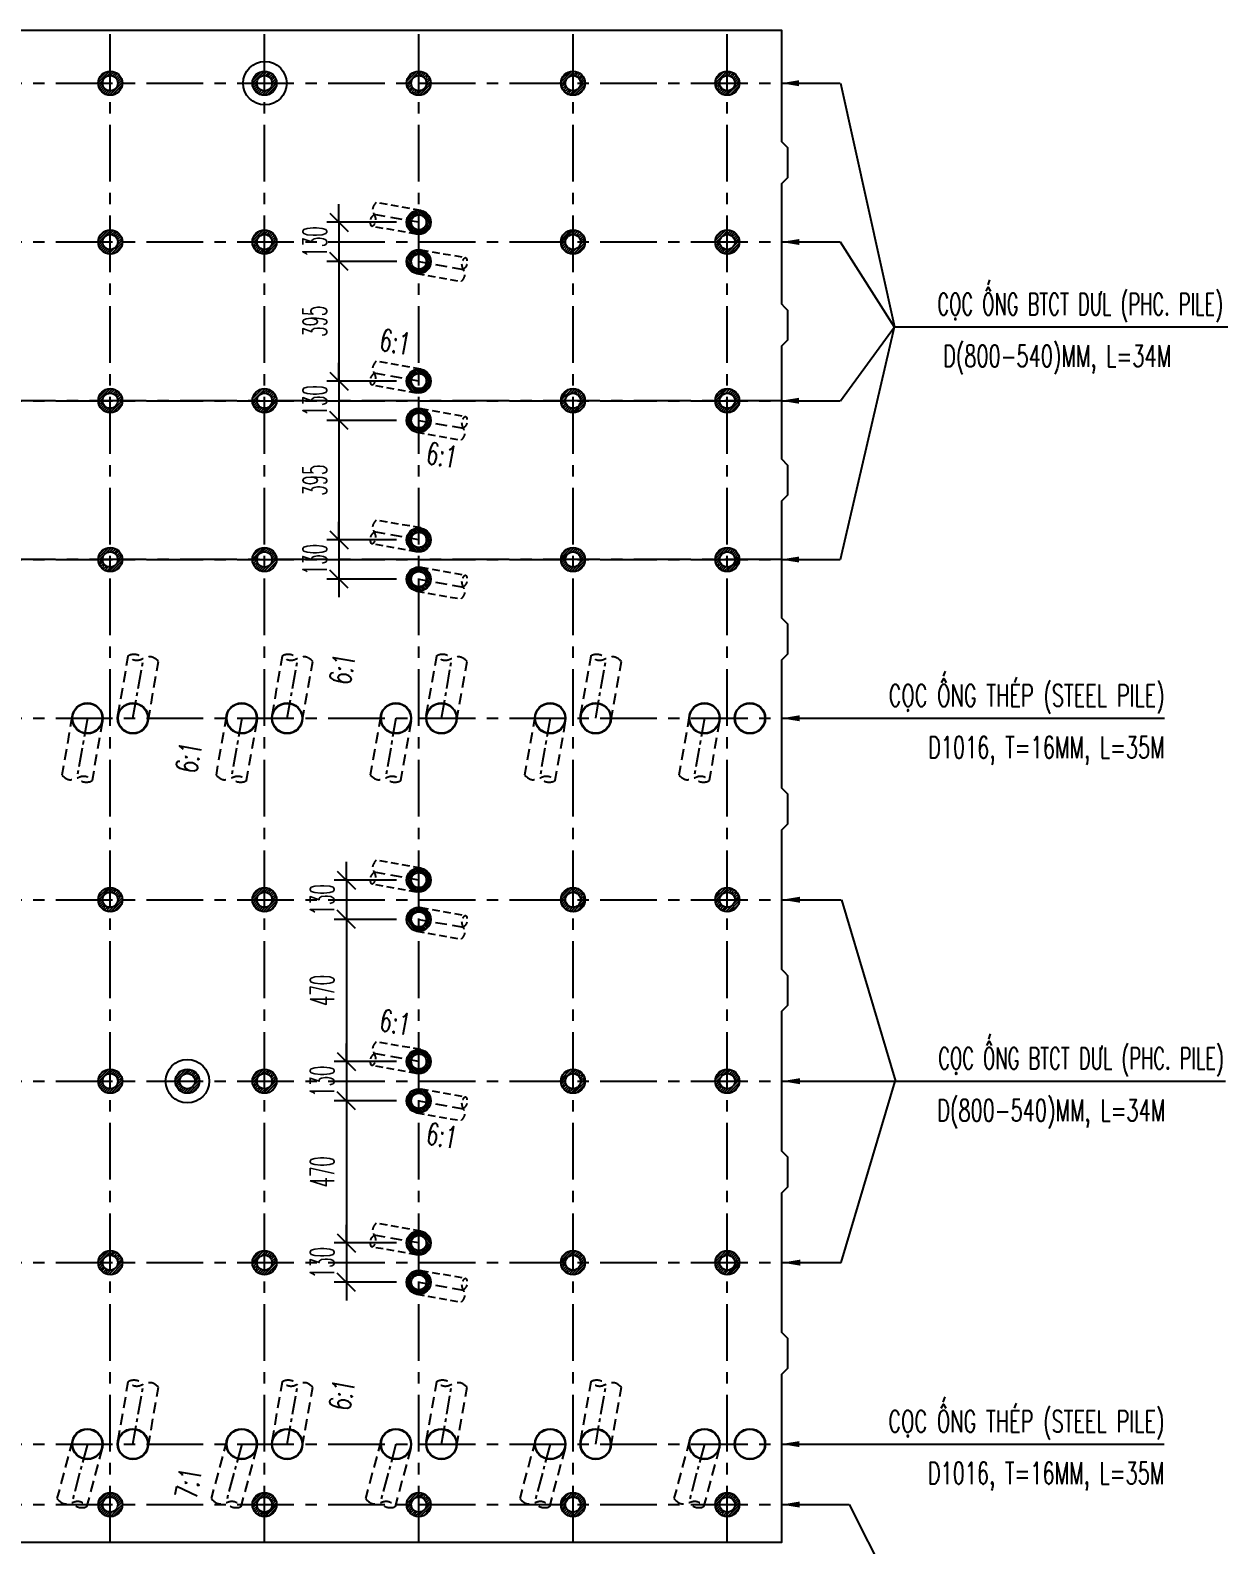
# Model space of a CAD drawing. Extents: x -687 to 941179, y -259 to 135874.
# Drawn here: x 798985 to 802944, y 112253 to 117261 of the extents above; entities that cross this region are included whole.
import ezdxf
from ezdxf.enums import TextEntityAlignment as Align

# ---------------------------------------------------------------- set-up
doc = ezdxf.new("R2010")
doc.units = 0
doc.header["$MEASUREMENT"] = 0
doc.header["$PDMODE"] = 3
doc.linetypes.add('CENTER', pattern=[2, 1.25, -0.25, 0.25, -0.25])
doc.linetypes.add('HIDDEN', pattern=[0.375, 0.25, -0.125])
doc.layers.get('0').update_dxf_attribs({"color": 6, "linetype": 'CONTINUOUS'})
doc.layers.get('DEFPOINTS').update_dxf_attribs({"linetype": 'CONTINUOUS'})
for name, color, linetype in [('Coc', 6, 'CONTINUOUS'), ('Hatch', 8, 'CONTINUOUS'), ('Khung', 1, 'CONTINUOUS'), ('Kich thuoc', 2, 'CONTINUOUS'), ('Net vang', 2, 'CONTINUOUS'), ('Text', 4, 'CONTINUOUS'), ('Tim', 8, 'CENTER')]:
    doc.layers.add(name, color=color, linetype=linetype)
doc.styles.add('Kichthuoc', font='romans.shx', dxfattribs={"width": 0.5})
doc.styles.get("Standard").update_dxf_attribs({"font": 'vnsimpleh.shx', "width": 0.65})
doc.dimstyles.new('Dim 400', dxfattribs={"dimscale": 400, "dimtxt": 0.2, "dimasz": 0.15, "dimexe": 0.1, "dimexo": 0.2, "dimgap": 0.1, "dimtad": 1, "dimdec": 0, "dimlfac": -1, "dimzin": 0, "dimdsep": 46, "dimtxsty": 'Kichthuoc', "dimblk": 'OBLIQUE', "dimcen": 0.1, "dimdle": 0.1, "dimclrd": 2, "dimclre": 2, "dimclrt": 4, "dimadec": 0, "dimazin": 0, "dimtfac": 1, "dimtdec": 0, "dimtix": 1, "dimtmove": 2, "dimatfit": 3, "dimfxl": 1, "dimtolj": 1, "dimtzin": 0, "dimarcsym": 0})
doc.dimstyles.new('Le 400', dxfattribs={"dimscale": 400, "dimtxt": 0.2, "dimasz": 0.15, "dimexe": 0.1, "dimexo": 0.2, "dimgap": 0.1, "dimtad": 1, "dimdec": 0, "dimzin": 0, "dimdsep": 46, "dimtxsty": 'Kichthuoc', "dimblk": 'ARCHTICK', "dimcen": 0, "dimdle": 0.1, "dimclrd": 4, "dimclre": 4, "dimclrt": 256, "dimadec": 0, "dimazin": 0, "dimtfac": 1, "dimtdec": 0, "dimtix": 1, "dimtmove": 2, "dimatfit": 3, "dimfxl": 1, "dimtolj": 1, "dimtzin": 0, "dimarcsym": 0})

# ---------------------------------------------------------------- blocks, each defined once
blk = doc.blocks.new('_Oblique')
at = {"color": 0, "linetype": 'ByBlock', "lineweight": -2}
blk.add_line((-0.5, -0.5), (0.5, 0.5), dxfattribs=at)
blk = doc.blocks.new('*D423')
at = {"layer": 'DEFPOINTS', "color": 0}
for p in [(793970.2, 112261.1), (801468.2, 112261.1), (801468.2, 111614.5)]:
    blk.add_point(p, dxfattribs=at)
at = {"layer": 'Kich thuoc', "color": 2, "lineweight": -2}
for p, q in [((793970.2, 112181.1), (793970.2, 111574.5)), ((801468.2, 112181.1), (801468.2, 111574.5)), ((793930.2, 111614.5), (801508.2, 111614.5))]:
    blk.add_line(p, q, dxfattribs=at)
at = {"layer": 'Kich thuoc', "color": 2, "lineweight": -2, "xscale": 60, "yscale": 60, "zscale": 60, "rotation": 180}
blk.add_blockref('_Oblique', (793970.2, 111614.5), dxfattribs=at)
at = {"layer": 'Kich thuoc', "color": 2, "lineweight": -2, "xscale": 60, "yscale": 60, "zscale": 60}
blk.add_blockref('_Oblique', (801468.2, 111614.5), dxfattribs=at)
at = {"layer": 'Kich thuoc', "color": 4, "insert": (797719.2, 111694.5), "char_height": 80, "attachment_point": 5, "style": 'Kichthuoc'}
blk.add_mtext('\\A1;7498', dxfattribs=at)
blk = doc.blocks.new('*D424')
at = {"layer": 'DEFPOINTS', "color": 0}
for p in [(799249.2, 112261.1), (799759.2, 112261.1), (799759.2, 111864.5)]:
    blk.add_point(p, dxfattribs=at)
at = {"layer": 'Kich thuoc', "color": 2, "lineweight": -2}
for p, q in [((799249.2, 112181.1), (799249.2, 111824.5)), ((799759.2, 112181.1), (799759.2, 111824.5)), ((799209.2, 111864.5), (799799.2, 111864.5))]:
    blk.add_line(p, q, dxfattribs=at)
at = {"layer": 'Kich thuoc', "color": 2, "lineweight": -2, "xscale": 60, "yscale": 60, "zscale": 60, "rotation": 180}
blk.add_blockref('_Oblique', (799249.2, 111864.5), dxfattribs=at)
at = {"layer": 'Kich thuoc', "color": 2, "lineweight": -2, "xscale": 60, "yscale": 60, "zscale": 60}
blk.add_blockref('_Oblique', (799759.2, 111864.5), dxfattribs=at)
at = {"layer": 'Kich thuoc', "color": 4, "insert": (799504.2, 111944.5), "char_height": 80, "attachment_point": 5, "style": 'Kichthuoc'}
blk.add_mtext('\\A1;510', dxfattribs=at)
blk = doc.blocks.new('*D425')
at = {"layer": 'DEFPOINTS', "color": 0}
for p in [(799759.2, 112261.1), (800269.2, 112261.1), (800269.2, 111864.5)]:
    blk.add_point(p, dxfattribs=at)
at = {"layer": 'Kich thuoc', "color": 2, "lineweight": -2}
for p, q in [((799759.2, 112181.1), (799759.2, 111824.5)), ((800269.2, 112181.1), (800269.2, 111824.5)), ((799719.2, 111864.5), (800309.2, 111864.5))]:
    blk.add_line(p, q, dxfattribs=at)
at = {"layer": 'Kich thuoc', "color": 2, "lineweight": -2, "xscale": 60, "yscale": 60, "zscale": 60, "rotation": 180}
blk.add_blockref('_Oblique', (799759.2, 111864.5), dxfattribs=at)
at = {"layer": 'Kich thuoc', "color": 2, "lineweight": -2, "xscale": 60, "yscale": 60, "zscale": 60}
blk.add_blockref('_Oblique', (800269.2, 111864.5), dxfattribs=at)
at = {"layer": 'Kich thuoc', "color": 4, "insert": (800014.2, 111944.5), "char_height": 80, "attachment_point": 5, "style": 'Kichthuoc'}
blk.add_mtext('\\A1;510', dxfattribs=at)
blk = doc.blocks.new('*D426')
at = {"layer": 'DEFPOINTS', "color": 0}
for p in [(800269.2, 112261.1), (800779.2, 112261.1), (800779.2, 111864.5)]:
    blk.add_point(p, dxfattribs=at)
at = {"layer": 'Kich thuoc', "color": 2, "lineweight": -2}
for p, q in [((800269.2, 112181.1), (800269.2, 111824.5)), ((800779.2, 112181.1), (800779.2, 111824.5)), ((800229.2, 111864.5), (800819.2, 111864.5))]:
    blk.add_line(p, q, dxfattribs=at)
at = {"layer": 'Kich thuoc', "color": 2, "lineweight": -2, "xscale": 60, "yscale": 60, "zscale": 60, "rotation": 180}
blk.add_blockref('_Oblique', (800269.2, 111864.5), dxfattribs=at)
at = {"layer": 'Kich thuoc', "color": 2, "lineweight": -2, "xscale": 60, "yscale": 60, "zscale": 60}
blk.add_blockref('_Oblique', (800779.2, 111864.5), dxfattribs=at)
at = {"layer": 'Kich thuoc', "color": 4, "insert": (800524.2, 111944.5), "char_height": 80, "attachment_point": 5, "style": 'Kichthuoc'}
blk.add_mtext('\\A1;510', dxfattribs=at)
blk = doc.blocks.new('*D427')
at = {"layer": 'DEFPOINTS', "color": 0}
for p in [(800779.2, 112261.1), (801289.2, 112261.1), (801289.2, 111864.5)]:
    blk.add_point(p, dxfattribs=at)
at = {"layer": 'Kich thuoc', "color": 2, "lineweight": -2}
for p, q in [((800779.2, 112181.1), (800779.2, 111824.5)), ((801289.2, 112181.1), (801289.2, 111824.5)), ((800739.2, 111864.5), (801329.2, 111864.5))]:
    blk.add_line(p, q, dxfattribs=at)
at = {"layer": 'Kich thuoc', "color": 2, "lineweight": -2, "xscale": 60, "yscale": 60, "zscale": 60, "rotation": 180}
blk.add_blockref('_Oblique', (800779.2, 111864.5), dxfattribs=at)
at = {"layer": 'Kich thuoc', "color": 2, "lineweight": -2, "xscale": 60, "yscale": 60, "zscale": 60}
blk.add_blockref('_Oblique', (801289.2, 111864.5), dxfattribs=at)
at = {"layer": 'Kich thuoc', "color": 4, "insert": (801034.2, 111944.5), "char_height": 80, "attachment_point": 5, "style": 'Kichthuoc'}
blk.add_mtext('\\A1;510', dxfattribs=at)
blk = doc.blocks.new('*D428')
at = {"layer": 'DEFPOINTS', "color": 0}
for p in [(801289.2, 112261.1), (801468.2, 112261.1), (801468.2, 111864.5)]:
    blk.add_point(p, dxfattribs=at)
at = {"layer": 'Kich thuoc', "color": 2, "lineweight": -2}
for p, q in [((801289.2, 112181.1), (801289.2, 111824.5)), ((801468.2, 112181.1), (801468.2, 111824.5)), ((801249.2, 111864.5), (801508.2, 111864.5))]:
    blk.add_line(p, q, dxfattribs=at)
at = {"layer": 'Kich thuoc', "color": 2, "lineweight": -2, "xscale": 60, "yscale": 60, "zscale": 60, "rotation": 180}
blk.add_blockref('_Oblique', (801289.2, 111864.5), dxfattribs=at)
at = {"layer": 'Kich thuoc', "color": 2, "lineweight": -2, "xscale": 60, "yscale": 60, "zscale": 60}
blk.add_blockref('_Oblique', (801468.2, 111864.5), dxfattribs=at)
at = {"layer": 'Kich thuoc', "color": 4, "insert": (801378.7, 111944.5), "char_height": 80, "attachment_point": 5, "style": 'Kichthuoc'}
blk.add_mtext('\\A1;179', dxfattribs=at)
blk = doc.blocks.new('*D429')
at = {"layer": 'DEFPOINTS', "color": 0}
for p in [(798739.2, 112261.1), (799249.2, 112261.1), (799249.2, 111864.5)]:
    blk.add_point(p, dxfattribs=at)
at = {"layer": 'Kich thuoc', "color": 2, "lineweight": -2}
for p, q in [((798739.2, 112181.1), (798739.2, 111824.5)), ((799249.2, 112181.1), (799249.2, 111824.5)), ((798699.2, 111864.5), (799289.2, 111864.5))]:
    blk.add_line(p, q, dxfattribs=at)
at = {"layer": 'Kich thuoc', "color": 2, "lineweight": -2, "xscale": 60, "yscale": 60, "zscale": 60, "rotation": 180}
blk.add_blockref('_Oblique', (798739.2, 111864.5), dxfattribs=at)
at = {"layer": 'Kich thuoc', "color": 2, "lineweight": -2, "xscale": 60, "yscale": 60, "zscale": 60}
blk.add_blockref('_Oblique', (799249.2, 111864.5), dxfattribs=at)
at = {"layer": 'Kich thuoc', "color": 4, "insert": (798994.2, 111944.5), "char_height": 80, "attachment_point": 5, "style": 'Kichthuoc'}
blk.add_mtext('\\A1;510', dxfattribs=at)
blk = doc.blocks.new('Coc ong D800')
at = {"layer": 'Hatch'}
h = blk.add_hatch(dxfattribs=at)
h.set_pattern_fill('ANSI31', color=256, scale=50, style=0)
h.set_pattern_definition([(45, (-821332.725, -122845.077), (-4.419417382, 4.419417382), [])])
h.paths.add_polyline_path([(-40, 0, 1), (40, 0, 1)])
h.paths.add_polyline_path([(25, 0, -1), (-25, 0, -1)], flags=16)
at = {"layer": 'Coc'}
blk.add_circle((0, 0), 40, dxfattribs=at)
at = {"layer": 'Net vang'}
blk.add_circle((0, 0), 25, dxfattribs=at)
blk = doc.blocks.new('_ArchTick')
at = {"color": 0, "linetype": 'ByBlock', "const_width": 0.15}
blk.add_lwpolyline([(-0.5, -0.5), (0.5, 0.5)], dxfattribs=at)
blk = doc.blocks.new('Coc thep D1000 xien')
at = {"layer": 'Coc', "color": 181, "linetype": 'HIDDEN', "ltscale": 150}
for p, q in [((-50, 8.8), (-84.8, -188.1)), ((50, -8.8), (15.3, -205.8))]:
    blk.add_line(p, q, dxfattribs=at)
at = {"layer": 'Coc'}
blk.add_circle((0, 0), 50.8, dxfattribs=at)
at = {"layer": 'Coc', "color": 7}
blk.add_circle((0, 0), 49.2, dxfattribs=at)
at = {"layer": 'Coc', "color": 181, "linetype": 'HIDDEN', "ltscale": 150}
blk.add_open_spline([(-84.8, -188.1), (-77.3, -194.7), (-62.4, -207.7), (-33.2, -197.3), (-10.4, -185.6), (29.2, -208.2), (-15.5, -216), (-27.9, -203.4), (-34.2, -197)], degree=3, knots=[0, 0, 0, 0, 27.628937, 55.257873, 82.88681, 109.579338, 136.271866, 163.900803, 163.900803, 163.900803, 163.900803], dxfattribs=at)
at = {"layer": 'Tim', "ltscale": 50}
blk.add_line((0, 0), (-34.7, -197), dxfattribs=at)
blk = doc.blocks.new('*D646')
at = {"layer": 'DEFPOINTS', "color": 0}
for p in [(800275.5, 116626.1), (800005.4, 116496.4), (800277.2, 116496.4)]:
    blk.add_point(p, dxfattribs=at)
at = {"layer": 'Kich thuoc', "color": 2, "lineweight": -2}
for p, q in [((800005.4, 116626.1), (800005.4, 116686.1)), ((800195.5, 116626.1), (799965.4, 116626.1)), ((800005.4, 116626.1), (800005.4, 116496.4)), ((800197.2, 116496.4), (799965.4, 116496.4)), ((800005.4, 116496.4), (800005.4, 116436.4))]:
    blk.add_line(p, q, dxfattribs=at)
at = {"layer": 'Kich thuoc', "color": 2, "lineweight": -2, "xscale": 60, "yscale": 60, "zscale": 60}
for p, rotation in [((800005.4, 116626.1), 270), ((800005.4, 116496.4), 90)]:
    blk.add_blockref('_Oblique', p, dxfattribs=dict(at, rotation=rotation))
at = {"layer": 'Kich thuoc', "color": 4, "insert": (799925.4, 116561.3), "char_height": 80, "attachment_point": 5, "rotation": 90, "style": 'Kichthuoc'}
blk.add_mtext('\\A1;130', dxfattribs=at)
blk = doc.blocks.new('*D647')
at = {"layer": 'DEFPOINTS', "color": 0}
for p in [(800277.2, 116496.4), (800005.4, 116101.1), (800275.5, 116101.1)]:
    blk.add_point(p, dxfattribs=at)
at = {"layer": 'Kich thuoc', "color": 2, "lineweight": -2}
for p, q in [((800005.4, 116536.4), (800005.4, 116061.1)), ((800197.2, 116496.4), (799965.4, 116496.4)), ((800195.5, 116101.1), (799965.4, 116101.1))]:
    blk.add_line(p, q, dxfattribs=at)
at = {"layer": 'Kich thuoc', "color": 2, "lineweight": -2, "xscale": 60, "yscale": 60, "zscale": 60}
for p, rotation in [((800005.4, 116496.4), 90), ((800005.4, 116101.1), 270)]:
    blk.add_blockref('_Oblique', p, dxfattribs=dict(at, rotation=rotation))
at = {"layer": 'Kich thuoc', "color": 4, "insert": (799925.4, 116298.8), "char_height": 80, "attachment_point": 5, "rotation": 90, "style": 'Kichthuoc'}
blk.add_mtext('\\A1;395', dxfattribs=at)
blk = doc.blocks.new('*D648')
at = {"layer": 'DEFPOINTS', "color": 0}
for p in [(800275.5, 116101.1), (800005.4, 115971.1), (800275.5, 115971.1)]:
    blk.add_point(p, dxfattribs=at)
at = {"layer": 'Kich thuoc', "color": 2, "lineweight": -2}
for p, q in [((800005.4, 116101.1), (800005.4, 116161.1)), ((800195.5, 116101.1), (799965.4, 116101.1)), ((800005.4, 116101.1), (800005.4, 115971.1)), ((800195.5, 115971.1), (799965.4, 115971.1)), ((800005.4, 115971.1), (800005.4, 115911.1))]:
    blk.add_line(p, q, dxfattribs=at)
at = {"layer": 'Kich thuoc', "color": 2, "lineweight": -2, "xscale": 60, "yscale": 60, "zscale": 60}
for p, rotation in [((800005.4, 116101.1), 270), ((800005.4, 115971.1), 90)]:
    blk.add_blockref('_Oblique', p, dxfattribs=dict(at, rotation=rotation))
at = {"layer": 'Kich thuoc', "color": 4, "insert": (799925.4, 116036.1), "char_height": 80, "attachment_point": 5, "rotation": 90, "style": 'Kichthuoc'}
blk.add_mtext('\\A1;130', dxfattribs=at)
blk = doc.blocks.new('*D649')
at = {"layer": 'DEFPOINTS', "color": 0}
for p in [(800275.5, 115971.1), (800005.4, 115576.1), (800275.5, 115576.1)]:
    blk.add_point(p, dxfattribs=at)
at = {"layer": 'Kich thuoc', "color": 2, "lineweight": -2}
for p, q in [((800005.4, 116011.1), (800005.4, 115536.1)), ((800195.5, 115971.1), (799965.4, 115971.1)), ((800195.5, 115576.1), (799965.4, 115576.1))]:
    blk.add_line(p, q, dxfattribs=at)
at = {"layer": 'Kich thuoc', "color": 2, "lineweight": -2, "xscale": 60, "yscale": 60, "zscale": 60}
for p, rotation in [((800005.4, 115971.1), 90), ((800005.4, 115576.1), 270)]:
    blk.add_blockref('_Oblique', p, dxfattribs=dict(at, rotation=rotation))
at = {"layer": 'Kich thuoc', "color": 4, "insert": (799925.4, 115773.6), "char_height": 80, "attachment_point": 5, "rotation": 90, "style": 'Kichthuoc'}
blk.add_mtext('\\A1;395', dxfattribs=at)
blk = doc.blocks.new('*D650')
at = {"layer": 'DEFPOINTS', "color": 0}
for p in [(800275.5, 115576.1), (800005.4, 115446.1), (800275.5, 115446.1)]:
    blk.add_point(p, dxfattribs=at)
at = {"layer": 'Kich thuoc', "color": 2, "lineweight": -2}
for p, q in [((800005.4, 115576.1), (800005.4, 115636.1)), ((800195.5, 115576.1), (799965.4, 115576.1)), ((800005.4, 115576.1), (800005.4, 115446.1)), ((800195.5, 115446.1), (799965.4, 115446.1)), ((800005.4, 115446.1), (800005.4, 115386.1))]:
    blk.add_line(p, q, dxfattribs=at)
at = {"layer": 'Kich thuoc', "color": 2, "lineweight": -2, "xscale": 60, "yscale": 60, "zscale": 60}
for p, rotation in [((800005.4, 115576.1), 270), ((800005.4, 115446.1), 90)]:
    blk.add_blockref('_Oblique', p, dxfattribs=dict(at, rotation=rotation))
at = {"layer": 'Kich thuoc', "color": 4, "insert": (799925.4, 115511.1), "char_height": 80, "attachment_point": 5, "rotation": 90, "style": 'Kichthuoc'}
blk.add_mtext('\\A1;130', dxfattribs=at)
blk = doc.blocks.new('*D651')
at = {"layer": 'DEFPOINTS', "color": 0}
for p in [(800275.5, 114451.1), (800029.9, 114321.1), (800275.5, 114321.1)]:
    blk.add_point(p, dxfattribs=at)
at = {"layer": 'Kich thuoc', "color": 2, "lineweight": -2}
for p, q in [((800029.9, 114451.1), (800029.9, 114511.1)), ((800195.5, 114451.1), (799989.9, 114451.1)), ((800029.9, 114451.1), (800029.9, 114321.1)), ((800195.5, 114321.1), (799989.9, 114321.1)), ((800029.9, 114321.1), (800029.9, 114261.1))]:
    blk.add_line(p, q, dxfattribs=at)
at = {"layer": 'Kich thuoc', "color": 2, "lineweight": -2, "xscale": 60, "yscale": 60, "zscale": 60}
for p, rotation in [((800029.9, 114451.1), 270), ((800029.9, 114321.1), 90)]:
    blk.add_blockref('_Oblique', p, dxfattribs=dict(at, rotation=rotation))
at = {"layer": 'Kich thuoc', "color": 4, "insert": (799949.9, 114386.1), "char_height": 80, "attachment_point": 5, "rotation": 90, "style": 'Kichthuoc'}
blk.add_mtext('\\A1;130', dxfattribs=at)
blk = doc.blocks.new('*D652')
at = {"layer": 'DEFPOINTS', "color": 0}
for p in [(800275.5, 114321.1), (800029.9, 113851.1), (800275.5, 113851.1)]:
    blk.add_point(p, dxfattribs=at)
at = {"layer": 'Kich thuoc', "color": 2, "lineweight": -2}
for p, q in [((800029.9, 114361.1), (800029.9, 113811.1)), ((800195.5, 114321.1), (799989.9, 114321.1)), ((800195.5, 113851.1), (799989.9, 113851.1))]:
    blk.add_line(p, q, dxfattribs=at)
at = {"layer": 'Kich thuoc', "color": 2, "lineweight": -2, "xscale": 60, "yscale": 60, "zscale": 60}
for p, rotation in [((800029.9, 114321.1), 90), ((800029.9, 113851.1), 270)]:
    blk.add_blockref('_Oblique', p, dxfattribs=dict(at, rotation=rotation))
at = {"layer": 'Kich thuoc', "color": 4, "insert": (799949.9, 114086.1), "char_height": 80, "attachment_point": 5, "rotation": 90, "style": 'Kichthuoc'}
blk.add_mtext('\\A1;470', dxfattribs=at)
blk = doc.blocks.new('*D653')
at = {"layer": 'DEFPOINTS', "color": 0}
for p in [(800275.5, 113851.1), (800029.9, 113721.1), (800275.5, 113721.1)]:
    blk.add_point(p, dxfattribs=at)
at = {"layer": 'Kich thuoc', "color": 2, "lineweight": -2}
for p, q in [((800029.9, 113851.1), (800029.9, 113911.1)), ((800195.5, 113851.1), (799989.9, 113851.1)), ((800029.9, 113851.1), (800029.9, 113721.1)), ((800195.5, 113721.1), (799989.9, 113721.1)), ((800029.9, 113721.1), (800029.9, 113661.1))]:
    blk.add_line(p, q, dxfattribs=at)
at = {"layer": 'Kich thuoc', "color": 2, "lineweight": -2, "xscale": 60, "yscale": 60, "zscale": 60}
for p, rotation in [((800029.9, 113851.1), 270), ((800029.9, 113721.1), 90)]:
    blk.add_blockref('_Oblique', p, dxfattribs=dict(at, rotation=rotation))
at = {"layer": 'Kich thuoc', "color": 4, "insert": (799949.9, 113786.1), "char_height": 80, "attachment_point": 5, "rotation": 90, "style": 'Kichthuoc'}
blk.add_mtext('\\A1;130', dxfattribs=at)
blk = doc.blocks.new('*D654')
at = {"layer": 'DEFPOINTS', "color": 0}
for p in [(800275.5, 113721.1), (800029.9, 113251.1), (800275.5, 113251.1)]:
    blk.add_point(p, dxfattribs=at)
at = {"layer": 'Kich thuoc', "color": 2, "lineweight": -2}
for p, q in [((800029.9, 113761.1), (800029.9, 113211.1)), ((800195.5, 113721.1), (799989.9, 113721.1)), ((800195.5, 113251.1), (799989.9, 113251.1))]:
    blk.add_line(p, q, dxfattribs=at)
at = {"layer": 'Kich thuoc', "color": 2, "lineweight": -2, "xscale": 60, "yscale": 60, "zscale": 60}
for p, rotation in [((800029.9, 113721.1), 90), ((800029.9, 113251.1), 270)]:
    blk.add_blockref('_Oblique', p, dxfattribs=dict(at, rotation=rotation))
at = {"layer": 'Kich thuoc', "color": 4, "insert": (799949.9, 113486.1), "char_height": 80, "attachment_point": 5, "rotation": 90, "style": 'Kichthuoc'}
blk.add_mtext('\\A1;470', dxfattribs=at)
blk = doc.blocks.new('*D655')
at = {"layer": 'DEFPOINTS', "color": 0}
for p in [(800275.5, 113251.1), (800029.9, 113121.1), (800275.5, 113121.1)]:
    blk.add_point(p, dxfattribs=at)
at = {"layer": 'Kich thuoc', "color": 2, "lineweight": -2}
for p, q in [((800029.9, 113251.1), (800029.9, 113311.1)), ((800195.5, 113251.1), (799989.9, 113251.1)), ((800029.9, 113251.1), (800029.9, 113121.1)), ((800195.5, 113121.1), (799989.9, 113121.1)), ((800029.9, 113121.1), (800029.9, 113061.1))]:
    blk.add_line(p, q, dxfattribs=at)
at = {"layer": 'Kich thuoc', "color": 2, "lineweight": -2, "xscale": 60, "yscale": 60, "zscale": 60}
for p, rotation in [((800029.9, 113251.1), 270), ((800029.9, 113121.1), 90)]:
    blk.add_blockref('_Oblique', p, dxfattribs=dict(at, rotation=rotation))
at = {"layer": 'Kich thuoc', "color": 4, "insert": (799949.9, 113186.1), "char_height": 80, "attachment_point": 5, "rotation": 90, "style": 'Kichthuoc'}
blk.add_mtext('\\A1;130', dxfattribs=at)
blk = doc.blocks.new('Coc ong D800 xien')
at = {"layer": 'Coc', "color": 181, "linetype": 'HIDDEN', "ltscale": 100}
for p, q in [((-40, 0), (-40, -150)), ((40, 0), (40, -150))]:
    blk.add_line(p, q, dxfattribs=at)
blk.add_open_spline([(-40, -150), (-33.3, -154), (-20, -162.1), (1.2, -150), (17.3, -137.9), (51.1, -150), (17.5, -162.1), (6.2, -154.1), (0.4, -150)], degree=3, knots=[0, 0, 0, 0, 21.755068, 43.510137, 65.265205, 86.282944, 107.300682, 129.055751, 129.055751, 129.055751, 129.055751], dxfattribs=at)
at = {"layer": 'Tim', "linetype": 'HIDDEN', "ltscale": 150}
blk.add_line((0, 0), (0, -150), dxfattribs=at)
at = {"layer": 'Coc'}
blk.add_blockref('Coc ong D800', (0, 0), dxfattribs=at)

msp = doc.modelspace()

# ---------------------------------------------------------------- linework, layer by layer
at = {"layer": 'Coc'}
for centre in [(801364.2, 114986.1), (801364.2, 114986.1), (801364.2, 112586.1)]:
    msp.add_circle(centre, 50.8, dxfattribs=at)
at = {"layer": 'Khung'}
msp.add_lwpolyline([(793970.2, 117261.1), (801468.2, 117261.1), (801468.2, 116893.6), (801488.2, 116873.6), (801488.2, 116773.6), (801468.2, 116753.6), (801468.2, 116356.1), (801478.2, 116346.1), (801488.2, 116336.1), (801488.2, 116236.1), (801478.2, 116226.1), (801468.2, 116216.1), (801468.2, 115843.6), (801488.2, 115823.6), (801488.2, 115723.6), (801468.2, 115703.6), (801468.2, 115318.6), (801478.2, 115308.6), (801488.2, 115298.6), (801488.2, 115198.6), (801478.2, 115188.6), (801468.2, 115178.6), (801468.2, 114756.1), (801488.2, 114736.1), (801488.2, 114636.1), (801468.2, 114616.1), (801468.2, 114156.1), (801478.2, 114146.1), (801488.2, 114136.1), (801488.2, 114036.1), (801478.2, 114026.1), (801468.2, 114016.1), (801468.2, 113556.1), (801488.2, 113536.1), (801488.2, 113436.1), (801468.2, 113416.1), (801468.2, 113356.1), (801468.2, 113356.1), (801468.2, 113356.1), (801468.2, 113256.1), (801468.2, 113216.1), (801468.2, 113216.1), (801468.2, 112956.1), (801488.2, 112936.1), (801488.2, 112836.1), (801468.2, 112816.1), (801468.2, 112261.1), (793970.2, 112261.1)], dxfattribs=at)
at = {"layer": 'Kich thuoc'}
msp.add_line((801841.1, 116280.1), (802943.7, 116280.1), dxfattribs=at)
at = {"layer": 'Net vang'}
for p, q in [((801663.8, 117086.1), (801842.1, 116280.1)), ((801663.8, 116036.1), (801842.1, 116280.1)), ((801663.8, 115511.1), (801842.1, 116280.1)), ((801666.8, 114386.1), (801845.1, 113786.1)), ((801666.8, 113786.1), (801845.1, 113786.1))]:
    msp.add_line(p, q, dxfattribs=at)
for centre, radius in [((799760.7, 117086.1), 71.9), ((801364.2, 114986.1), 49.2), ((799504.2, 113786.1), 71.9), ((801364.2, 112586.1), 49.2)]:
    msp.add_circle(centre, radius, dxfattribs=at)
at = {"layer": 'Tim', "ltscale": 150}
for p, q in [((799249.2, 112261.1), (799249.2, 117261.1)), ((799759.2, 112261.1), (799759.2, 117261.1)), ((800269.2, 112261.1), (800269.2, 117261.1)), ((800779.2, 112261.1), (800779.2, 117261.1)), ((801289.2, 112261.1), (801289.2, 117261.1)), ((793969.2, 117086.1), (801468.2, 117086.1)), ((793969.2, 116561.1), (801468.2, 116561.1)), ((793969.2, 116036.1), (801468.2, 116036.1)), ((801468.2, 116036.1), (793969.2, 116036.1)), ((793969.2, 115511.1), (801468.2, 115511.1)), ((801468.2, 115511.1), (793969.2, 115511.1)), ((793969.2, 114986.1), (801469.2, 114986.1)), ((793969.2, 114386.1), (801469.2, 114386.1)), ((793969.2, 113786.1), (801468.2, 113786.1)), ((793969.2, 113186.1), (801468.2, 113186.1)), ((793969.2, 112586.1), (801468.2, 112586.1)), ((793969.2, 112386.1), (801469.2, 112386.1))]:
    msp.add_line(p, q, dxfattribs=at)

# ---------------------------------------------------------------- block references
at = {"layer": 'Coc'}
for name, p in [('Coc ong D800', (799249.2, 117086.1)), ('Coc ong D800', (799759.2, 117086.1)), ('Coc ong D800', (800269.2, 117086.1)), ('Coc ong D800', (800779.2, 117086.1)), ('Coc ong D800', (801289.2, 117086.1)), ('Coc ong D800', (799249.2, 116561.1)), ('Coc ong D800', (799759.2, 116561.1)), ('Coc ong D800', (800779.2, 116561.1)), ('Coc ong D800', (801289.2, 116561.1)), ('Coc ong D800', (799249.2, 116036.1)), ('Coc ong D800', (799759.2, 116036.1)), ('Coc ong D800', (800779.2, 116036.1)), ('Coc ong D800', (801289.2, 116036.1)), ('Coc ong D800', (799249.2, 115511.1)), ('Coc ong D800', (799759.2, 115511.1)), ('Coc ong D800', (800779.2, 115511.1)), ('Coc ong D800', (801289.2, 115511.1)), ('Coc thep D1000 xien', (799173.7, 114986.1)), ('Coc thep D1000 xien', (799683.7, 114986.1)), ('Coc thep D1000 xien', (800193.7, 114986.1)), ('Coc thep D1000 xien', (800703.7, 114986.1)), ('Coc thep D1000 xien', (801213.7, 114986.1)), ('Coc ong D800', (799249.2, 114386.1)), ('Coc ong D800', (799759.2, 114386.1)), ('Coc ong D800', (800779.2, 114386.1)), ('Coc ong D800', (801289.2, 114386.1)), ('Coc ong D800', (799249.2, 113786.1)), ('Coc ong D800', (799504.2, 113786.1)), ('Coc ong D800', (799759.2, 113786.1)), ('Coc ong D800', (800779.2, 113786.1)), ('Coc ong D800', (801289.2, 113786.1)), ('Coc ong D800', (799249.2, 113186.1)), ('Coc ong D800', (799759.2, 113186.1)), ('Coc ong D800', (800779.2, 113186.1)), ('Coc ong D800', (801289.2, 113186.1)), ('Coc ong D800', (799249.2, 112386.1)), ('Coc ong D800', (799759.2, 112386.1)), ('Coc ong D800', (800269.2, 112386.1)), ('Coc ong D800', (800779.2, 112386.1)), ('Coc ong D800', (801289.2, 112386.1))]:
    msp.add_blockref(name, p, dxfattribs=at)
for name, p, rotation in [('Coc ong D800 xien', (800269.2, 116626.1), 260.0000000012119), ('Coc ong D800 xien', (800269.2, 116496.1), 80.00000000121186), ('Coc ong D800 xien', (800269.2, 116101.1), 260.0000000012119), ('Coc ong D800 xien', (800269.2, 115971.1), 80.00000000121186), ('Coc ong D800 xien', (800269.2, 115576.1), 260.0000000012119), ('Coc ong D800 xien', (800269.2, 115446.1), 80.00000000121186), ('Coc thep D1000 xien', (799324.2, 114986.1), 180), ('Coc thep D1000 xien', (799834.2, 114986.1), 180), ('Coc thep D1000 xien', (800344.2, 114986.1), 180), ('Coc thep D1000 xien', (800854.2, 114986.1), 180), ('Coc ong D800 xien', (800269.2, 114451.1), 260.0000000012118), ('Coc ong D800 xien', (800269.2, 114321.1), 80.00000000121186), ('Coc ong D800 xien', (800269.2, 113851.1), 260.0000000012119), ('Coc ong D800 xien', (800269.2, 113721.1), 80.00000000121186), ('Coc ong D800 xien', (800269.2, 113251.1), 260.0000000012119), ('Coc ong D800 xien', (800269.2, 113121.1), 80.00000000121186), ('Coc thep D1000 xien', (799324.2, 112586.1), 180), ('Coc thep D1000 xien', (799834.2, 112586.1), 180), ('Coc thep D1000 xien', (800344.2, 112586.1), 180), ('Coc thep D1000 xien', (800854.2, 112586.1), 180), ('Coc thep D1000 xien', (799173.7, 112586.1), 355.0000000001278), ('Coc thep D1000 xien', (799683.7, 112586.1), 355.0000000001278), ('Coc thep D1000 xien', (800193.7, 112586.1), 355.0000000001278), ('Coc thep D1000 xien', (800703.7, 112586.1), 355.0000000001278), ('Coc thep D1000 xien', (801213.7, 112586.1), 355.0000000001277)]:
    msp.add_blockref(name, p, dxfattribs=dict(at, rotation=rotation))

# ---------------------------------------------------------------- texts
at = {"layer": 'Text'}
for s, width, p in [('cäc èng btct d\xadl (phc. pile)', 0.6, (802927.9, 116319.5)), ('d(800-540)mm, l=34m', 0.65, (802756.7, 116148.1)), ('cäc èng thÐp (steel pile)', 0.65, (802735.3, 115025.6)), ('d1016, t=16mm, l=35m', 0.65, (802735.3, 114854.1)), ('cäc èng btct d\xadl (phc. pile)', 0.6, (802930.8, 113825.6)), ('d(800-540)mm, l=34m', 0.65, (802737.3, 113654.1)), ('cäc èng thÐp (steel pile)', 0.65, (802734.3, 112625.6)), ('d1016, t=16mm, l=35m', 0.65, (802734.3, 112454.1))]:
    msp.add_text(s, height=72, dxfattribs=dict(at, width=width)).set_placement(p, align=Align.RIGHT)
at = {"layer": 'Text', "width": 0.65}
for s, rotation, p in [('6:1', 350, (800185.2, 116195.1)), ('6:1', 350, (800339.4, 115820.5)), ('6:1', 80, (800051.2, 115143)), ('6:1', 80, (799543.7, 114850.6)), ('6:1', 350, (800185.2, 113945.1)), ('6:1', 350, (800339.4, 113570.5)), ('6:1', 80, (800050.2, 112743)), ('7:1', 80, (799542.7, 112450.6))]:
    msp.add_text(s, height=72, rotation=rotation, dxfattribs=at).set_placement(p, align=Align.CENTER)

# ---------------------------------------------------------------- dimensions: what is measured, and where the dimension line sits
at = {"layer": 'Kich thuoc'}
for base, p1, p2, picture, middle in [((800005.4, 116496.4), (800275.5, 116626.1), (800277.2, 116496.4), '*D646', (799925.4, 116561.3)), ((800005.4, 116101.1), (800277.2, 116496.4), (800275.5, 116101.1), '*D647', (799925.4, 116298.8)), ((800005.4, 115971.1), (800275.5, 116101.1), (800275.5, 115971.1), '*D648', (799925.4, 116036.1)), ((800005.4, 115576.1), (800275.5, 115971.1), (800275.5, 115576.1), '*D649', (799925.4, 115773.6)), ((800005.4, 115446.1), (800275.5, 115576.1), (800275.5, 115446.1), '*D650', (799925.4, 115511.1)), ((800029.9, 114321.1), (800275.5, 114451.1), (800275.5, 114321.1), '*D651', (799949.9, 114386.1)), ((800029.9, 113851.1), (800275.5, 114321.1), (800275.5, 113851.1), '*D652', (799949.9, 114086.1)), ((800029.9, 113721.1), (800275.5, 113851.1), (800275.5, 113721.1), '*D653', (799949.9, 113786.1)), ((800029.9, 113251.1), (800275.5, 113721.1), (800275.5, 113251.1), '*D654', (799949.9, 113486.1)), ((800029.9, 113121.1), (800275.5, 113251.1), (800275.5, 113121.1), '*D655', (799949.9, 113186.1))]:
    dim = msp.add_linear_dim(base=base, p1=p1, p2=p2, angle=90, dimstyle='Dim 400', dxfattribs=at)
    dim.commit()
    dim.dimension.update_dxf_attribs({"geometry": picture, "text_midpoint": middle})
for base, p1, p2, picture, middle in [((801468.2, 111614.5), (793970.2, 112261.1), (801468.2, 112261.1), '*D423', (797719.2, 111694.5)), ((799249.2, 111864.5), (798739.2, 112261.1), (799249.2, 112261.1), '*D429', (798994.2, 111944.5)), ((799759.2, 111864.5), (799249.2, 112261.1), (799759.2, 112261.1), '*D424', (799504.2, 111944.5)), ((800269.2, 111864.5), (799759.2, 112261.1), (800269.2, 112261.1), '*D425', (800014.2, 111944.5)), ((800779.2, 111864.5), (800269.2, 112261.1), (800779.2, 112261.1), '*D426', (800524.2, 111944.5)), ((801289.2, 111864.5), (800779.2, 112261.1), (801289.2, 112261.1), '*D427', (801034.2, 111944.5)), ((801468.2, 111864.5), (801289.2, 112261.1), (801468.2, 112261.1), '*D428', (801378.7, 111944.5))]:
    dim = msp.add_linear_dim(base=base, p1=p1, p2=p2, dimstyle='Dim 400', dxfattribs=at)
    dim.commit()
    dim.dimension.update_dxf_attribs({"geometry": picture, "text_midpoint": middle})

# ---------------------------------------------------------------- leaders
for points, dimstyle, override in [([(801466.2, 117086.1), (801662.8, 117086.1)], 'Le 400', {"dimtad": 0, "dimclrd": 256}), ([(801467.2, 116561.1), (801662.8, 116561.1), (801841.1, 116280.1)], 'Dim 400', {"dimgap": 0.1, "dimtad": 0}), ([(801466.2, 116036.1), (801662.8, 116036.1)], 'Le 400', {"dimtad": 0, "dimclrd": 256}), ([(801466.2, 116036.1), (801662.8, 116036.1)], 'Le 400', {"dimtad": 0, "dimclrd": 256}), ([(801466.2, 115511.1), (801662.8, 115511.1)], 'Le 400', {"dimtad": 0, "dimclrd": 256}), ([(801468.2, 114986.1), (802734.3, 114986.1)], 'Le 400', {"dimtad": 0, "dimclrd": 256}), ([(801469.2, 114386.1), (801665.8, 114386.1)], 'Le 400', {"dimtad": 0, "dimclrd": 256}), ([(801469.2, 113786.1), (801665.8, 113786.1)], 'Le 400', {"dimtad": 0, "dimclrd": 256}), ([(801470.2, 113186.1), (801665.8, 113186.1), (801844.1, 113786.1), (802936.9, 113786.1)], 'Dim 400', {"dimgap": 0.1, "dimtad": 0}), ([(801467.2, 112586.1), (802733.3, 112586.1)], 'Le 400', {"dimtad": 0, "dimclrd": 256}), ([(801468.2, 112386.1), (801692.5, 112386.1), (801842.2, 112089.6), (802899.6, 112089.6)], 'Dim 400', {"dimgap": 0.1, "dimtad": 0})]:
    msp.add_leader(points, dimstyle=dimstyle, override=override, dxfattribs=at)

doc.saveas('drawing.dxf')
